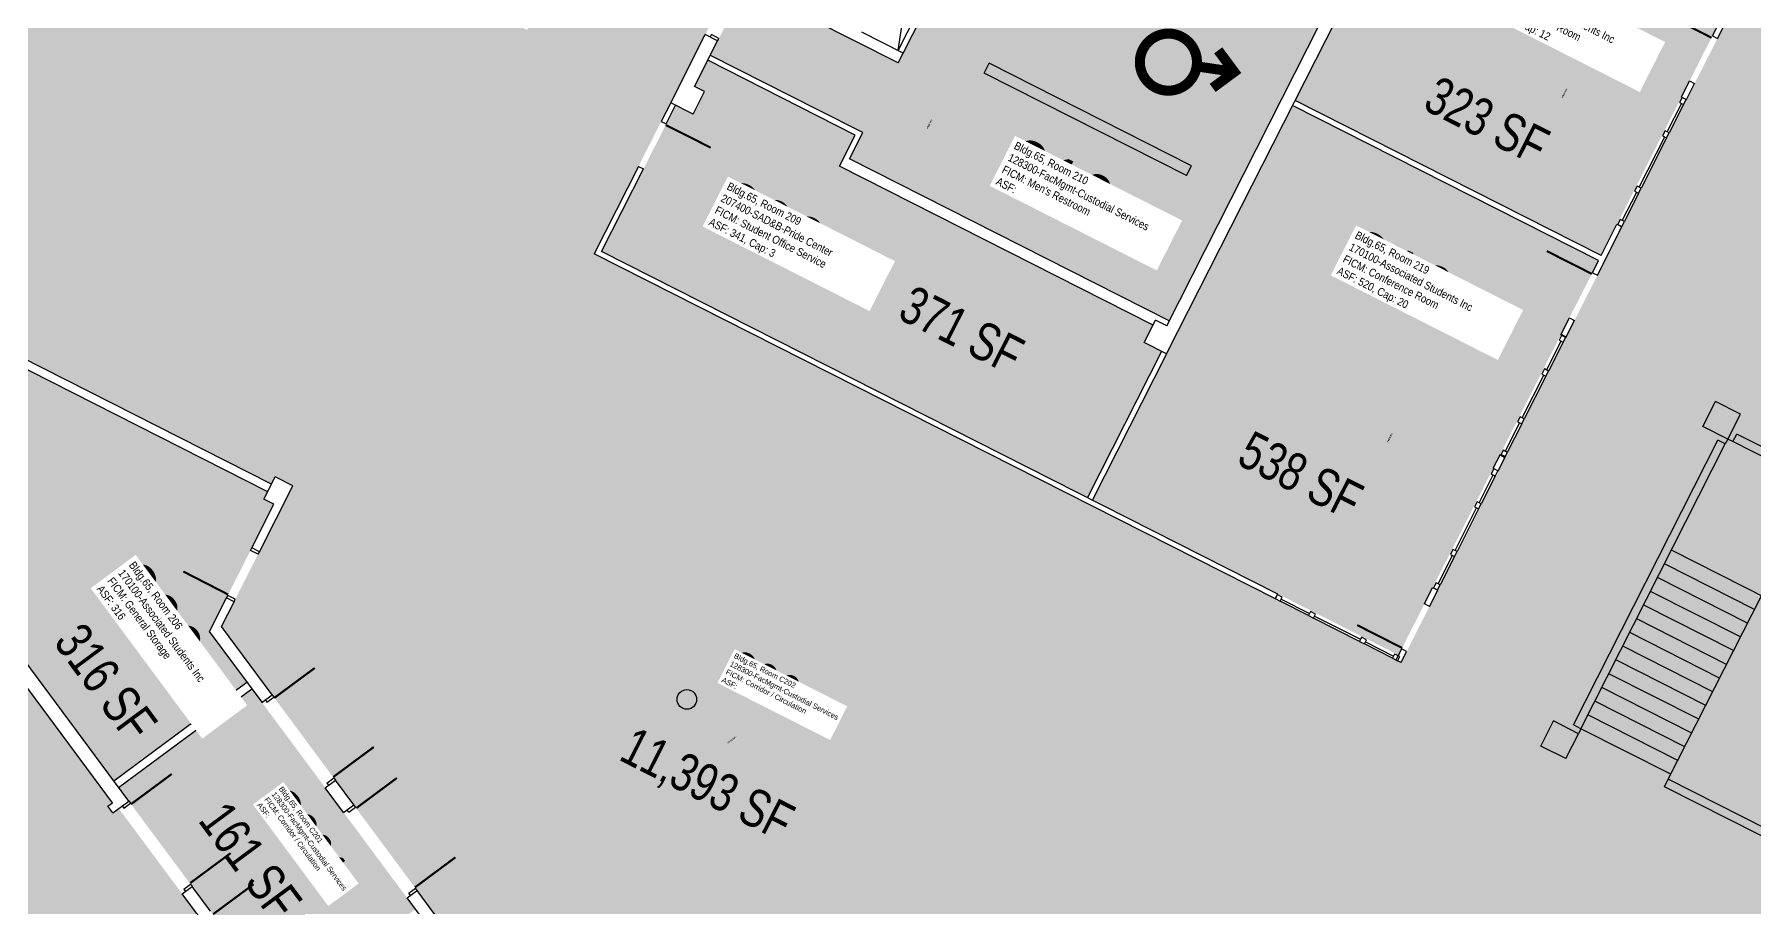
# Model space of a CAD drawing. Header units: inches. Extents: x 69218137 to 69223003, y 27671131 to 27674800.
# Drawn here: x 69219802 to 69221030, y 27672624 to 27673248 of the extents above; entities that cross this region are included whole.
import ezdxf
from ezdxf.enums import TextEntityAlignment as Align

# ---------------------------------------------------------------- set-up
doc = ezdxf.new("R2010")
doc.units = ezdxf.units.IN
doc.header["$LTSCALE"] = 25
doc.header["$MEASUREMENT"] = 0
doc.layers.get('0').update_dxf_attribs({"linetype": 'CONTINUOUS'})
for name, color, linetype in [('A-DOOR', 2, 'CONTINUOUS'), ('A-FLOR', 3, 'CONTINUOUS'), ('A-GLAZ', 1, 'CONTINUOUS'), ('A-IDEN-ICON', 4, 'CONTINUOUS'), ('A-IDEN-RNUM', 7, 'CONTINUOUS'), ('A-IDEN-SNUM', 4, 'CONTINUOUS'), ('A-IDEN-VNUM', 4, 'CONTINUOUS'), ('A-WALL', 5, 'CONTINUOUS'), ('AREA-TEXT', 3, 'CONTINUOUS'), ('Rooms-Category-Color', 7, 'CONTINUOUS'), ('Rooms-College-Color', 7, 'CONTINUOUS'), ('Rooms-Department-Color', 7, 'CONTINUOUS'), ('Rooms-Division-Color', 7, 'CONTINUOUS'), ('Rooms-Information', 7, 'CONTINUOUS')]:
    doc.layers.add(name, color=color, linetype=linetype)
doc.styles.add('CP_AREA', font='arial.ttf', dxfattribs={"height": 15})
doc.styles.add('CP_ROOMSNUMBER', font='arial.ttf', dxfattribs={"height": 1})
doc.styles.add('CP_ROOMVNUMBER', font='arial.ttf', dxfattribs={"width": 0.85, "height": 0.075})

# ---------------------------------------------------------------- blocks, each defined once
blk = doc.blocks.new('CPMEN')
at = {"const_width": 0.015}
for points in [[(0.055, 0.01), (0.055, 0.05), (0.015, 0.05)], [(0.0151, 0.0101), (0.055, 0.05)]]:
    blk.add_lwpolyline(points, dxfattribs=at)
blk.add_lwpolyline([(-0.0575, -0.02, 1), (0.0275, -0.02, 1)], format="xyb", close=True, dxfattribs=at)

msp = doc.modelspace()

# ---------------------------------------------------------------- hatches: boundary and pattern name
at = {"layer": 'Rooms-Category-Color', "true_color": 0xadadad}
for points in [[(69220502.3, 27673934.6), (69220502.2, 27673934.5), (69220473.7, 27673949), (69220363.4, 27673731.3), (69220383.9, 27673721), (69220329.2, 27673613), (69220335.4, 27673609.9), (69220327.3, 27673593.8), (69220321, 27673597), (69220155.6, 27673270.5), (69220161.8, 27673267.3), (69220153.7, 27673251.3), (69220137.6, 27673259.4), (69220139.7, 27673263.4), (69219933.6, 27673367.9), (69219805.2, 27673433), (69219804, 27673430.7), (69219801.4, 27673432.1), (69219749.8, 27673330.4), (69219752.5, 27673329.1), (69219746.2, 27673316.6), (69219743.1, 27673318.1), (69219692, 27673216.2), (69219694.6, 27673214.9), (69219688.3, 27673202.4), (69219685.6, 27673203.8), (69219634.1, 27673102.1), (69219636.8, 27673100.7), (69219635, 27673097.2), (69219971.2, 27672926.7), (69219973.9, 27672932.1), (69219986.4, 27672925.7), (69219935.4, 27672825.1), (69220313.1, 27672315.6), (69220315.1, 27672317.1), (69220320.5, 27672309.9), (69220412.1, 27672377.8), (69220406.7, 27672385), (69220418, 27672393.3), (69220423.3, 27672386.1), (69220549.2, 27672479.5), (69220543.9, 27672486.7), (69220555.1, 27672495), (69220560.5, 27672487.8), (69220652.4, 27672555.9), (69220647, 27672563.2), (69220661.2, 27672573.7), (69220677.2, 27672565.5), (69220671.8, 27672554.8), (69220763.7, 27672508.3), (69220769.1, 27672519), (69220781.6, 27672512.6), (69220776.1, 27672501.9), (69220877.8, 27672450.4), (69220883.3, 27672461.1), (69220896, 27672454.6), (69220893.3, 27672449.3), (69220994.9, 27672397.8), (69220997.7, 27672403.1), (69221009.9, 27672396.9), (69221004.5, 27672386.2), (69221106.2, 27672334.6), (69221111.6, 27672345.3), (69221117.8, 27672342.2), (69221121, 27672348.4), (69221142.4, 27672337.6), (69221140, 27672332.8), (69221537.8, 27672131.2), (69221647.8, 27672348.2), (69221551.5, 27672397.1), (69221615.7, 27672523.7), (69221712, 27672474.9), (69221765.4, 27672580.1), (69221760, 27672582.9), (69221766.3, 27672595.3), (69221778.8, 27672589), (69221777, 27672585.5), (69221909.9, 27672518.1), (69221911.7, 27672521.7), (69221915.3, 27672519.8), (69222026.5, 27672739.3), (69221593, 27672959), (69221769.4, 27673306.9), (69221887.1, 27673247.2), (69221961, 27673393), (69221843.3, 27673452.7), (69221890.3, 27673545.5), (69221922.4, 27673529.2), (69221949.8, 27673583.1), (69221917.6, 27673599.4), (69221940.2, 27673644), (69221832.3, 27673698.7), (69221830.5, 27673695.2), (69221817.1, 27673701.9), (69221765.6, 27673600.3), (69221779, 27673593.5), (69221772.6, 27673581), (69221759.3, 27673587.8), (69221707.7, 27673486.1), (69221721.1, 27673479.3), (69221714.8, 27673466.8), (69221701.4, 27673473.6), (69221649.9, 27673371.9), (69221663.2, 27673365.1), (69221656.9, 27673352.6), (69221640.8, 27673360.8), (69221602.8, 27673285.6), (69221605.4, 27673284.3), (69221592, 27673257.7), (69221605.4, 27673251), (69221599, 27673238.5), (69221585.7, 27673245.2), (69221534.1, 27673143.6), (69221547.5, 27673136.8), (69221541.2, 27673124.3), (69221527.8, 27673131.1), (69221476.2, 27673029.4), (69221489.6, 27673022.6), (69221483.3, 27673010.1), (69221461.9, 27673021), (69221464.2, 27673025.4), (69221129.7, 27673195), (69221126.5, 27673188.7), (69221110.4, 27673196.9), (69221287.2, 27673545.6), (69220962.5, 27673710.2), (69220958.9, 27673703), (69220939.3, 27673713), (69220942.9, 27673720.1), (69220505.8, 27673941.7), (69220502.9, 27673935.7), (69220539, 27673821.7), (69220864.7, 27673656.6), (69220851.2, 27673629.8), (69220894, 27673608.1), (69220907.6, 27673634.9), (69221141.3, 27673516.5), (69220777.8, 27672799.3), (69220201.6, 27673091.4), (69220462, 27673605.1), (69220435.2, 27673618.7), (69220538.3, 27673822.1), (69220502.2, 27673934.5)], [(69220678.2, 27673173.5), (69220650.6, 27673119.1), (69220647.9, 27673113.7), (69220647, 27673112), (69220612.3, 27673043.5), (69220384, 27673159.2), (69220393.4, 27673178), (69220361.3, 27673194.3), (69220284.6, 27673233.1), (69220289.8, 27673243.4), (69220307.9, 27673279.1), (69220309.8, 27673282.9), (69220386.5, 27673244), (69220418.6, 27673227.7), (69220419.6, 27673229.5), (69220422.3, 27673234.8), (69220449.8, 27673289.2), (69220452.6, 27673294.6), (69220462.1, 27673313.3), (69220491.7, 27673371.8), (69220720, 27673256), (69220714.5, 27673245.1), (69220680.9, 27673178.9)], [(69219862, 27672710), (69219869.2, 27672700.4), (69219862, 27672710), (69219957.2, 27672780.6), (69219964.3, 27672770.9), (69220009.6, 27672709.9), (69220022.7, 27672692.2), (69220068, 27672631.2), (69220073.9, 27672623.1), (69220038.5, 27672596.9), (69220009.6, 27672575.4), (69219978.9, 27672552.7), (69219973, 27672560.7), (69219927.6, 27672621.7), (69219914.5, 27672639.4), (69219869.2, 27672700.4)]]:
    msp.add_hatch(color=253, dxfattribs=at).paths.add_polyline_path(points)
at = {"layer": 'Rooms-Category-Color', "true_color": 0xfa9ba3}
for points in [[(69221006.6, 27673259.6), (69220788.1, 27673370.4), (69220784, 27673362.3), (69220702.2, 27673200.9), (69220920.7, 27673090.1), (69220979.5, 27673206.1), (69220995.7, 27673238.2)], [(69220236.8, 27673152), (69220206.9, 27673093.1), (69220553.9, 27672917.3), (69220606.8, 27673021.6), (69220594.3, 27673028), (69220600.7, 27673040.4), (69220376.8, 27673153.9), (69220388.1, 27673176.2), (69220282.8, 27673229.6), (69220273.3, 27673210.8), (69220280.5, 27673207.2), (69220272.3, 27673191.2), (69220259.8, 27673197.5), (69220253.1, 27673184.1)], [(69220778.3, 27672809.1), (69220776, 27672804.7), (69220557.5, 27672915.5), (69220610.4, 27673019.8), (69220618.5, 27673035.9), (69220700.3, 27673197.3), (69220918.9, 27673086.6), (69220916.6, 27673082.1), (69220900.3, 27673050), (69220794.5, 27672841.3)]]:
    msp.add_hatch(color=241, dxfattribs=at).paths.add_polyline_path(points)
at = {"layer": 'Rooms-Category-Color', "true_color": 0xe3c5e1}
msp.add_hatch(color=254, dxfattribs=at).paths.add_polyline_path([(69219926.9, 27672821.5), (69219953.6, 27672785.4), (69219858.5, 27672714.8), (69219687.8, 27672945), (69219768.2, 27673004.6), (69219779.1, 27673012.6), (69219782.9, 27673015.5), (69219961.5, 27672924.9), (69219968.5, 27672921.4), (69219965.8, 27672916), (69219972.9, 27672912.4), (69219957.1, 27672881.2), (69219939, 27672845.5)])
at = {"layer": 'Rooms-Category-Color', "true_color": 0xffe090}
msp.add_hatch(color=41, dxfattribs=at).paths.add_polyline_path([(69219640.6, 27672923), (69219673.5, 27672947.5), (69219857.6, 27672699.2), (69219854.4, 27672696.8), (69219857.9, 27672692), (69219862.1, 27672695.1), (69219907.4, 27672634.1), (69219920.5, 27672616.4), (69219965.7, 27672555.3), (69219961.6, 27672552.2), (69219965.4, 27672547), (69219968.6, 27672549.4), (69220152.4, 27672301.6), (69219338.7, 27671698.3), (69219306.6, 27671741.7), (69219279.2, 27671778.6), (69219224.4, 27671852.5), (69218974.2, 27672189.8), (69218919.4, 27672263.8), (69218892, 27672300.7), (69218859.8, 27672344.1), (69219611.7, 27672901.6)])
at = {"layer": 'Rooms-College-Color', "true_color": 0xadadad}
for points in [[(69220502.3, 27673934.6), (69220502.2, 27673934.5), (69220473.7, 27673949), (69220363.4, 27673731.3), (69220383.9, 27673721), (69220329.2, 27673613), (69220335.4, 27673609.9), (69220327.3, 27673593.8), (69220321, 27673597), (69220155.6, 27673270.5), (69220161.8, 27673267.3), (69220153.7, 27673251.3), (69220137.6, 27673259.4), (69220139.7, 27673263.4), (69219933.6, 27673367.9), (69219805.2, 27673433), (69219804, 27673430.7), (69219801.4, 27673432.1), (69219749.8, 27673330.4), (69219752.5, 27673329.1), (69219746.2, 27673316.6), (69219743.1, 27673318.1), (69219692, 27673216.2), (69219694.6, 27673214.9), (69219688.3, 27673202.4), (69219685.6, 27673203.8), (69219634.1, 27673102.1), (69219636.8, 27673100.7), (69219635, 27673097.2), (69219971.2, 27672926.7), (69219973.9, 27672932.1), (69219986.4, 27672925.7), (69219935.4, 27672825.1), (69220313.1, 27672315.6), (69220315.1, 27672317.1), (69220320.5, 27672309.9), (69220412.1, 27672377.8), (69220406.7, 27672385), (69220418, 27672393.3), (69220423.3, 27672386.1), (69220549.2, 27672479.5), (69220543.9, 27672486.7), (69220555.1, 27672495), (69220560.5, 27672487.8), (69220652.4, 27672555.9), (69220647, 27672563.2), (69220661.2, 27672573.7), (69220677.2, 27672565.5), (69220671.8, 27672554.8), (69220763.7, 27672508.3), (69220769.1, 27672519), (69220781.6, 27672512.6), (69220776.1, 27672501.9), (69220877.8, 27672450.4), (69220883.3, 27672461.1), (69220896, 27672454.6), (69220893.3, 27672449.3), (69220994.9, 27672397.8), (69220997.7, 27672403.1), (69221009.9, 27672396.9), (69221004.5, 27672386.2), (69221106.2, 27672334.6), (69221111.6, 27672345.3), (69221117.8, 27672342.2), (69221121, 27672348.4), (69221142.4, 27672337.6), (69221140, 27672332.8), (69221537.8, 27672131.2), (69221647.8, 27672348.2), (69221551.5, 27672397.1), (69221615.7, 27672523.7), (69221712, 27672474.9), (69221765.4, 27672580.1), (69221760, 27672582.9), (69221766.3, 27672595.3), (69221778.8, 27672589), (69221777, 27672585.5), (69221909.9, 27672518.1), (69221911.7, 27672521.7), (69221915.3, 27672519.8), (69222026.5, 27672739.3), (69221593, 27672959), (69221769.4, 27673306.9), (69221887.1, 27673247.2), (69221961, 27673393), (69221843.3, 27673452.7), (69221890.3, 27673545.5), (69221922.4, 27673529.2), (69221949.8, 27673583.1), (69221917.6, 27673599.4), (69221940.2, 27673644), (69221832.3, 27673698.7), (69221830.5, 27673695.2), (69221817.1, 27673701.9), (69221765.6, 27673600.3), (69221779, 27673593.5), (69221772.6, 27673581), (69221759.3, 27673587.8), (69221707.7, 27673486.1), (69221721.1, 27673479.3), (69221714.8, 27673466.8), (69221701.4, 27673473.6), (69221649.9, 27673371.9), (69221663.2, 27673365.1), (69221656.9, 27673352.6), (69221640.8, 27673360.8), (69221602.8, 27673285.6), (69221605.4, 27673284.3), (69221592, 27673257.7), (69221605.4, 27673251), (69221599, 27673238.5), (69221585.7, 27673245.2), (69221534.1, 27673143.6), (69221547.5, 27673136.8), (69221541.2, 27673124.3), (69221527.8, 27673131.1), (69221476.2, 27673029.4), (69221489.6, 27673022.6), (69221483.3, 27673010.1), (69221461.9, 27673021), (69221464.2, 27673025.4), (69221129.7, 27673195), (69221126.5, 27673188.7), (69221110.4, 27673196.9), (69221287.2, 27673545.6), (69220962.5, 27673710.2), (69220958.9, 27673703), (69220939.3, 27673713), (69220942.9, 27673720.1), (69220505.8, 27673941.7), (69220502.9, 27673935.7), (69220539, 27673821.7), (69220864.7, 27673656.6), (69220851.2, 27673629.8), (69220894, 27673608.1), (69220907.6, 27673634.9), (69221141.3, 27673516.5), (69220777.8, 27672799.3), (69220201.6, 27673091.4), (69220462, 27673605.1), (69220435.2, 27673618.7), (69220538.3, 27673822.1), (69220502.2, 27673934.5)], [(69220678.2, 27673173.5), (69220650.6, 27673119.1), (69220647.9, 27673113.7), (69220647, 27673112), (69220612.3, 27673043.5), (69220384, 27673159.2), (69220393.4, 27673178), (69220361.3, 27673194.3), (69220284.6, 27673233.1), (69220289.8, 27673243.4), (69220307.9, 27673279.1), (69220309.8, 27673282.9), (69220386.5, 27673244), (69220418.6, 27673227.7), (69220419.6, 27673229.5), (69220422.3, 27673234.8), (69220449.8, 27673289.2), (69220452.6, 27673294.6), (69220462.1, 27673313.3), (69220491.7, 27673371.8), (69220720, 27673256), (69220714.5, 27673245.1), (69220680.9, 27673178.9)], [(69221006.6, 27673259.6), (69220788.1, 27673370.4), (69220784, 27673362.3), (69220702.2, 27673200.9), (69220920.7, 27673090.1), (69220979.5, 27673206.1), (69220995.7, 27673238.2)], [(69220236.8, 27673152), (69220206.9, 27673093.1), (69220553.9, 27672917.3), (69220606.8, 27673021.6), (69220594.3, 27673028), (69220600.7, 27673040.4), (69220376.8, 27673153.9), (69220388.1, 27673176.2), (69220282.8, 27673229.6), (69220273.3, 27673210.8), (69220280.5, 27673207.2), (69220272.3, 27673191.2), (69220259.8, 27673197.5), (69220253.1, 27673184.1)], [(69220778.3, 27672809.1), (69220776, 27672804.7), (69220557.5, 27672915.5), (69220610.4, 27673019.8), (69220618.5, 27673035.9), (69220700.3, 27673197.3), (69220918.9, 27673086.6), (69220916.6, 27673082.1), (69220900.3, 27673050), (69220794.5, 27672841.3)], [(69219926.9, 27672821.5), (69219953.6, 27672785.4), (69219858.5, 27672714.8), (69219687.8, 27672945), (69219768.2, 27673004.6), (69219779.1, 27673012.6), (69219782.9, 27673015.5), (69219961.5, 27672924.9), (69219968.5, 27672921.4), (69219965.8, 27672916), (69219972.9, 27672912.4), (69219957.1, 27672881.2), (69219939, 27672845.5)], [(69219640.6, 27672923), (69219673.5, 27672947.5), (69219857.6, 27672699.2), (69219854.4, 27672696.8), (69219857.9, 27672692), (69219862.1, 27672695.1), (69219907.4, 27672634.1), (69219920.5, 27672616.4), (69219965.7, 27672555.3), (69219961.6, 27672552.2), (69219965.4, 27672547), (69219968.6, 27672549.4), (69220152.4, 27672301.6), (69219338.7, 27671698.3), (69219306.6, 27671741.7), (69219279.2, 27671778.6), (69219224.4, 27671852.5), (69218974.2, 27672189.8), (69218919.4, 27672263.8), (69218892, 27672300.7), (69218859.8, 27672344.1), (69219611.7, 27672901.6)], [(69219862, 27672710), (69219869.2, 27672700.4), (69219862, 27672710), (69219957.2, 27672780.6), (69219964.3, 27672770.9), (69220009.6, 27672709.9), (69220022.7, 27672692.2), (69220068, 27672631.2), (69220073.9, 27672623.1), (69220038.5, 27672596.9), (69220009.6, 27672575.4), (69219978.9, 27672552.7), (69219973, 27672560.7), (69219927.6, 27672621.7), (69219914.5, 27672639.4), (69219869.2, 27672700.4)]]:
    msp.add_hatch(color=253, dxfattribs=at).paths.add_polyline_path(points)
at = {"layer": 'Rooms-Department-Color', "true_color": 0xacacac}
for points in [[(69220502.3, 27673934.6), (69220502.2, 27673934.5), (69220473.7, 27673949), (69220363.4, 27673731.3), (69220383.9, 27673721), (69220329.2, 27673613), (69220335.4, 27673609.9), (69220327.3, 27673593.8), (69220321, 27673597), (69220155.6, 27673270.5), (69220161.8, 27673267.3), (69220153.7, 27673251.3), (69220137.6, 27673259.4), (69220139.7, 27673263.4), (69219933.6, 27673367.9), (69219805.2, 27673433), (69219804, 27673430.7), (69219801.4, 27673432.1), (69219749.8, 27673330.4), (69219752.5, 27673329.1), (69219746.2, 27673316.6), (69219743.1, 27673318.1), (69219692, 27673216.2), (69219694.6, 27673214.9), (69219688.3, 27673202.4), (69219685.6, 27673203.8), (69219634.1, 27673102.1), (69219636.8, 27673100.7), (69219635, 27673097.2), (69219971.2, 27672926.7), (69219973.9, 27672932.1), (69219986.4, 27672925.7), (69219935.4, 27672825.1), (69220313.1, 27672315.6), (69220315.1, 27672317.1), (69220320.5, 27672309.9), (69220412.1, 27672377.8), (69220406.7, 27672385), (69220418, 27672393.3), (69220423.3, 27672386.1), (69220549.2, 27672479.5), (69220543.9, 27672486.7), (69220555.1, 27672495), (69220560.5, 27672487.8), (69220652.4, 27672555.9), (69220647, 27672563.2), (69220661.2, 27672573.7), (69220677.2, 27672565.5), (69220671.8, 27672554.8), (69220763.7, 27672508.3), (69220769.1, 27672519), (69220781.6, 27672512.6), (69220776.1, 27672501.9), (69220877.8, 27672450.4), (69220883.3, 27672461.1), (69220896, 27672454.6), (69220893.3, 27672449.3), (69220994.9, 27672397.8), (69220997.7, 27672403.1), (69221009.9, 27672396.9), (69221004.5, 27672386.2), (69221106.2, 27672334.6), (69221111.6, 27672345.3), (69221117.8, 27672342.2), (69221121, 27672348.4), (69221142.4, 27672337.6), (69221140, 27672332.8), (69221537.8, 27672131.2), (69221647.8, 27672348.2), (69221551.5, 27672397.1), (69221615.7, 27672523.7), (69221712, 27672474.9), (69221765.4, 27672580.1), (69221760, 27672582.9), (69221766.3, 27672595.3), (69221778.8, 27672589), (69221777, 27672585.5), (69221909.9, 27672518.1), (69221911.7, 27672521.7), (69221915.3, 27672519.8), (69222026.5, 27672739.3), (69221593, 27672959), (69221769.4, 27673306.9), (69221887.1, 27673247.2), (69221961, 27673393), (69221843.3, 27673452.7), (69221890.3, 27673545.5), (69221922.4, 27673529.2), (69221949.8, 27673583.1), (69221917.6, 27673599.4), (69221940.2, 27673644), (69221832.3, 27673698.7), (69221830.5, 27673695.2), (69221817.1, 27673701.9), (69221765.6, 27673600.3), (69221779, 27673593.5), (69221772.6, 27673581), (69221759.3, 27673587.8), (69221707.7, 27673486.1), (69221721.1, 27673479.3), (69221714.8, 27673466.8), (69221701.4, 27673473.6), (69221649.9, 27673371.9), (69221663.2, 27673365.1), (69221656.9, 27673352.6), (69221640.8, 27673360.8), (69221602.8, 27673285.6), (69221605.4, 27673284.3), (69221592, 27673257.7), (69221605.4, 27673251), (69221599, 27673238.5), (69221585.7, 27673245.2), (69221534.1, 27673143.6), (69221547.5, 27673136.8), (69221541.2, 27673124.3), (69221527.8, 27673131.1), (69221476.2, 27673029.4), (69221489.6, 27673022.6), (69221483.3, 27673010.1), (69221461.9, 27673021), (69221464.2, 27673025.4), (69221129.7, 27673195), (69221126.5, 27673188.7), (69221110.4, 27673196.9), (69221287.2, 27673545.6), (69220962.5, 27673710.2), (69220958.9, 27673703), (69220939.3, 27673713), (69220942.9, 27673720.1), (69220505.8, 27673941.7), (69220502.9, 27673935.7), (69220539, 27673821.7), (69220864.7, 27673656.6), (69220851.2, 27673629.8), (69220894, 27673608.1), (69220907.6, 27673634.9), (69221141.3, 27673516.5), (69220777.8, 27672799.3), (69220201.6, 27673091.4), (69220462, 27673605.1), (69220435.2, 27673618.7), (69220538.3, 27673822.1), (69220502.2, 27673934.5)], [(69220678.2, 27673173.5), (69220650.6, 27673119.1), (69220647.9, 27673113.7), (69220647, 27673112), (69220612.3, 27673043.5), (69220384, 27673159.2), (69220393.4, 27673178), (69220361.3, 27673194.3), (69220284.6, 27673233.1), (69220289.8, 27673243.4), (69220307.9, 27673279.1), (69220309.8, 27673282.9), (69220386.5, 27673244), (69220418.6, 27673227.7), (69220419.6, 27673229.5), (69220422.3, 27673234.8), (69220449.8, 27673289.2), (69220452.6, 27673294.6), (69220462.1, 27673313.3), (69220491.7, 27673371.8), (69220720, 27673256), (69220714.5, 27673245.1), (69220680.9, 27673178.9)], [(69219862, 27672710), (69219869.2, 27672700.4), (69219862, 27672710), (69219957.2, 27672780.6), (69219964.3, 27672770.9), (69220009.6, 27672709.9), (69220022.7, 27672692.2), (69220068, 27672631.2), (69220073.9, 27672623.1), (69220038.5, 27672596.9), (69220009.6, 27672575.4), (69219978.9, 27672552.7), (69219973, 27672560.7), (69219927.6, 27672621.7), (69219914.5, 27672639.4), (69219869.2, 27672700.4)]]:
    msp.add_hatch(color=253, dxfattribs=at).paths.add_polyline_path(points)
at = {"layer": 'Rooms-Department-Color', "true_color": 0x604aed}
for points in [[(69221006.6, 27673259.6), (69220788.1, 27673370.4), (69220784, 27673362.3), (69220702.2, 27673200.9), (69220920.7, 27673090.1), (69220979.5, 27673206.1), (69220995.7, 27673238.2)], [(69220236.8, 27673152), (69220206.9, 27673093.1), (69220553.9, 27672917.3), (69220606.8, 27673021.6), (69220594.3, 27673028), (69220600.7, 27673040.4), (69220376.8, 27673153.9), (69220388.1, 27673176.2), (69220282.8, 27673229.6), (69220273.3, 27673210.8), (69220280.5, 27673207.2), (69220272.3, 27673191.2), (69220259.8, 27673197.5), (69220253.1, 27673184.1)], [(69220778.3, 27672809.1), (69220776, 27672804.7), (69220557.5, 27672915.5), (69220610.4, 27673019.8), (69220618.5, 27673035.9), (69220700.3, 27673197.3), (69220918.9, 27673086.6), (69220916.6, 27673082.1), (69220900.3, 27673050), (69220794.5, 27672841.3)], [(69219926.9, 27672821.5), (69219953.6, 27672785.4), (69219858.5, 27672714.8), (69219687.8, 27672945), (69219768.2, 27673004.6), (69219779.1, 27673012.6), (69219782.9, 27673015.5), (69219961.5, 27672924.9), (69219968.5, 27672921.4), (69219965.8, 27672916), (69219972.9, 27672912.4), (69219957.1, 27672881.2), (69219939, 27672845.5)], [(69219640.6, 27672923), (69219673.5, 27672947.5), (69219857.6, 27672699.2), (69219854.4, 27672696.8), (69219857.9, 27672692), (69219862.1, 27672695.1), (69219907.4, 27672634.1), (69219920.5, 27672616.4), (69219965.7, 27672555.3), (69219961.6, 27672552.2), (69219965.4, 27672547), (69219968.6, 27672549.4), (69220152.4, 27672301.6), (69219338.7, 27671698.3), (69219306.6, 27671741.7), (69219279.2, 27671778.6), (69219224.4, 27671852.5), (69218974.2, 27672189.8), (69218919.4, 27672263.8), (69218892, 27672300.7), (69218859.8, 27672344.1), (69219611.7, 27672901.6)]]:
    msp.add_hatch(color=173, dxfattribs=at).paths.add_polyline_path(points)
at = {"layer": 'Rooms-Division-Color', "true_color": 0xadadad}
for points in [[(69220502.3, 27673934.6), (69220502.2, 27673934.5), (69220473.7, 27673949), (69220363.4, 27673731.3), (69220383.9, 27673721), (69220329.2, 27673613), (69220335.4, 27673609.9), (69220327.3, 27673593.8), (69220321, 27673597), (69220155.6, 27673270.5), (69220161.8, 27673267.3), (69220153.7, 27673251.3), (69220137.6, 27673259.4), (69220139.7, 27673263.4), (69219933.6, 27673367.9), (69219805.2, 27673433), (69219804, 27673430.7), (69219801.4, 27673432.1), (69219749.8, 27673330.4), (69219752.5, 27673329.1), (69219746.2, 27673316.6), (69219743.1, 27673318.1), (69219692, 27673216.2), (69219694.6, 27673214.9), (69219688.3, 27673202.4), (69219685.6, 27673203.8), (69219634.1, 27673102.1), (69219636.8, 27673100.7), (69219635, 27673097.2), (69219971.2, 27672926.7), (69219973.9, 27672932.1), (69219986.4, 27672925.7), (69219935.4, 27672825.1), (69220313.1, 27672315.6), (69220315.1, 27672317.1), (69220320.5, 27672309.9), (69220412.1, 27672377.8), (69220406.7, 27672385), (69220418, 27672393.3), (69220423.3, 27672386.1), (69220549.2, 27672479.5), (69220543.9, 27672486.7), (69220555.1, 27672495), (69220560.5, 27672487.8), (69220652.4, 27672555.9), (69220647, 27672563.2), (69220661.2, 27672573.7), (69220677.2, 27672565.5), (69220671.8, 27672554.8), (69220763.7, 27672508.3), (69220769.1, 27672519), (69220781.6, 27672512.6), (69220776.1, 27672501.9), (69220877.8, 27672450.4), (69220883.3, 27672461.1), (69220896, 27672454.6), (69220893.3, 27672449.3), (69220994.9, 27672397.8), (69220997.7, 27672403.1), (69221009.9, 27672396.9), (69221004.5, 27672386.2), (69221106.2, 27672334.6), (69221111.6, 27672345.3), (69221117.8, 27672342.2), (69221121, 27672348.4), (69221142.4, 27672337.6), (69221140, 27672332.8), (69221537.8, 27672131.2), (69221647.8, 27672348.2), (69221551.5, 27672397.1), (69221615.7, 27672523.7), (69221712, 27672474.9), (69221765.4, 27672580.1), (69221760, 27672582.9), (69221766.3, 27672595.3), (69221778.8, 27672589), (69221777, 27672585.5), (69221909.9, 27672518.1), (69221911.7, 27672521.7), (69221915.3, 27672519.8), (69222026.5, 27672739.3), (69221593, 27672959), (69221769.4, 27673306.9), (69221887.1, 27673247.2), (69221961, 27673393), (69221843.3, 27673452.7), (69221890.3, 27673545.5), (69221922.4, 27673529.2), (69221949.8, 27673583.1), (69221917.6, 27673599.4), (69221940.2, 27673644), (69221832.3, 27673698.7), (69221830.5, 27673695.2), (69221817.1, 27673701.9), (69221765.6, 27673600.3), (69221779, 27673593.5), (69221772.6, 27673581), (69221759.3, 27673587.8), (69221707.7, 27673486.1), (69221721.1, 27673479.3), (69221714.8, 27673466.8), (69221701.4, 27673473.6), (69221649.9, 27673371.9), (69221663.2, 27673365.1), (69221656.9, 27673352.6), (69221640.8, 27673360.8), (69221602.8, 27673285.6), (69221605.4, 27673284.3), (69221592, 27673257.7), (69221605.4, 27673251), (69221599, 27673238.5), (69221585.7, 27673245.2), (69221534.1, 27673143.6), (69221547.5, 27673136.8), (69221541.2, 27673124.3), (69221527.8, 27673131.1), (69221476.2, 27673029.4), (69221489.6, 27673022.6), (69221483.3, 27673010.1), (69221461.9, 27673021), (69221464.2, 27673025.4), (69221129.7, 27673195), (69221126.5, 27673188.7), (69221110.4, 27673196.9), (69221287.2, 27673545.6), (69220962.5, 27673710.2), (69220958.9, 27673703), (69220939.3, 27673713), (69220942.9, 27673720.1), (69220505.8, 27673941.7), (69220502.9, 27673935.7), (69220539, 27673821.7), (69220864.7, 27673656.6), (69220851.2, 27673629.8), (69220894, 27673608.1), (69220907.6, 27673634.9), (69221141.3, 27673516.5), (69220777.8, 27672799.3), (69220201.6, 27673091.4), (69220462, 27673605.1), (69220435.2, 27673618.7), (69220538.3, 27673822.1), (69220502.2, 27673934.5)], [(69220678.2, 27673173.5), (69220650.6, 27673119.1), (69220647.9, 27673113.7), (69220647, 27673112), (69220612.3, 27673043.5), (69220384, 27673159.2), (69220393.4, 27673178), (69220361.3, 27673194.3), (69220284.6, 27673233.1), (69220289.8, 27673243.4), (69220307.9, 27673279.1), (69220309.8, 27673282.9), (69220386.5, 27673244), (69220418.6, 27673227.7), (69220419.6, 27673229.5), (69220422.3, 27673234.8), (69220449.8, 27673289.2), (69220452.6, 27673294.6), (69220462.1, 27673313.3), (69220491.7, 27673371.8), (69220720, 27673256), (69220714.5, 27673245.1), (69220680.9, 27673178.9)], [(69219862, 27672710), (69219869.2, 27672700.4), (69219862, 27672710), (69219957.2, 27672780.6), (69219964.3, 27672770.9), (69220009.6, 27672709.9), (69220022.7, 27672692.2), (69220068, 27672631.2), (69220073.9, 27672623.1), (69220038.5, 27672596.9), (69220009.6, 27672575.4), (69219978.9, 27672552.7), (69219973, 27672560.7), (69219927.6, 27672621.7), (69219914.5, 27672639.4), (69219869.2, 27672700.4)]]:
    msp.add_hatch(color=253, dxfattribs=at).paths.add_polyline_path(points)
at = {"layer": 'Rooms-Division-Color', "true_color": 0x604aed}
for points in [[(69221006.6, 27673259.6), (69220788.1, 27673370.4), (69220784, 27673362.3), (69220702.2, 27673200.9), (69220920.7, 27673090.1), (69220979.5, 27673206.1), (69220995.7, 27673238.2)], [(69220236.8, 27673152), (69220206.9, 27673093.1), (69220553.9, 27672917.3), (69220606.8, 27673021.6), (69220594.3, 27673028), (69220600.7, 27673040.4), (69220376.8, 27673153.9), (69220388.1, 27673176.2), (69220282.8, 27673229.6), (69220273.3, 27673210.8), (69220280.5, 27673207.2), (69220272.3, 27673191.2), (69220259.8, 27673197.5), (69220253.1, 27673184.1)], [(69220778.3, 27672809.1), (69220776, 27672804.7), (69220557.5, 27672915.5), (69220610.4, 27673019.8), (69220618.5, 27673035.9), (69220700.3, 27673197.3), (69220918.9, 27673086.6), (69220916.6, 27673082.1), (69220900.3, 27673050), (69220794.5, 27672841.3)], [(69219926.9, 27672821.5), (69219953.6, 27672785.4), (69219858.5, 27672714.8), (69219687.8, 27672945), (69219768.2, 27673004.6), (69219779.1, 27673012.6), (69219782.9, 27673015.5), (69219961.5, 27672924.9), (69219968.5, 27672921.4), (69219965.8, 27672916), (69219972.9, 27672912.4), (69219957.1, 27672881.2), (69219939, 27672845.5)], [(69219640.6, 27672923), (69219673.5, 27672947.5), (69219857.6, 27672699.2), (69219854.4, 27672696.8), (69219857.9, 27672692), (69219862.1, 27672695.1), (69219907.4, 27672634.1), (69219920.5, 27672616.4), (69219965.7, 27672555.3), (69219961.6, 27672552.2), (69219965.4, 27672547), (69219968.6, 27672549.4), (69220152.4, 27672301.6), (69219338.7, 27671698.3), (69219306.6, 27671741.7), (69219279.2, 27671778.6), (69219224.4, 27671852.5), (69218974.2, 27672189.8), (69218919.4, 27672263.8), (69218892, 27672300.7), (69218859.8, 27672344.1), (69219611.7, 27672901.6)]]:
    msp.add_hatch(color=173, dxfattribs=at).paths.add_polyline_path(points)

# ---------------------------------------------------------------- linework, layer by layer
at = {"layer": 'A-DOOR'}
for points in [[(69220999.6, 27673245.7, 1.5, 1.5, 0), (69220967.5, 27673262, 0, 0, 0), (69220967.1, 27673261.3, 0, 0, 0.414214), (69220985, 27673213.6, 0, 0, 0.414214)], [(69220252.7, 27673183.4, 1.5, 1.5, 0), (69220284.8, 27673167.2, 0, 0, 0), (69220284.5, 27673166.5, 0, 0, -0.414214), (69220235.4, 27673152.7, 0, 0, -0.414214)], [(69220914.1, 27673077, 1.5, 1.5, 0), (69220881.9, 27673093.3, 0, 0, 0), (69220881.6, 27673092.6, 0, 0, 0.414214), (69220899.5, 27673044.9, 0, 0, 0.414214)], [(69219940.3, 27672847.9, 1.5, 1.5, 0), (69219908.2, 27672864.4, 0, 0, 0), (69219908.6, 27672865, 0, 0, -0.414214), (69219957.7, 27672878.6, 0, 0, -0.414214)], [(69220778.6, 27672809.8, 1.5, 1.5, 0), (69220746.5, 27672826.1, 0, 0, 0), (69220746.8, 27672826.8, 0, 0, -0.414214), (69220795.9, 27672840.6, 0, 0, -0.414214)], [(69219973.2, 27672774.1, 1.5, 1.5, 0), (69220002.1, 27672795.5, 0, 0, 0), (69220002.6, 27672794.9, 0, 0, -0.414214), (69219993, 27672744.9, 0, 0, -0.414214)], [(69220015.3, 27672717.6, 1.5, 1.5, 0), (69220044.2, 27672739, 0, 0, 0), (69220043.8, 27672739.6, 0, 0, 0.414214), (69219993.1, 27672745, 0, 0, 0.414214)], [(69219870.9, 27672698.2, 1.5, 1.5, 0), (69219899.9, 27672719.7, 0, 0, 0), (69219900.3, 27672719.1, 0, 0, -0.414214), (69219890.7, 27672669, 0, 0, -0.414214)], [(69220031.8, 27672695.4, 1.5, 1.5, 0), (69220060.7, 27672716.9, 0, 0, 0), (69220061.1, 27672716.3, 0, 0, -0.414214), (69220051.5, 27672666.2, 0, 0, -0.414214)], [(69219913.1, 27672641.8, 1.5, 1.5, 0), (69219942, 27672663.2, 0, 0, 0), (69219941.5, 27672663.8, 0, 0, 0.414214), (69219890.9, 27672669.2, 0, 0, 0.414214)], [(69220073.6, 27672638.7, 1.5, 1.5, 0), (69220102.5, 27672660.2, 0, 0, 0), (69220102, 27672660.8, 0, 0, 0.414214), (69220051.4, 27672666.2, 0, 0, 0.414214)], [(69219929.5, 27672619.6, 1.5, 1.5, 0), (69219958.4, 27672641, 0, 0, 0), (69219958.8, 27672640.4, 0, 0, -0.414214), (69219949.3, 27672590.4, 0, 0, -0.414214)]]:
    msp.add_lwpolyline(points, format="xyseb", dxfattribs=at)
at = {"layer": 'A-FLOR'}
for p, q in [((69220418.7, 27673236.6), (69220432.6, 27673328.3)), ((69220901, 27672754.8), (69221004, 27672958.2)), ((69220906.3, 27672752.1), (69221009.4, 27672955.5)), ((69221009.4, 27672955.5), (69221004, 27672958.2)), ((69221011.2, 27672959), (69221009.4, 27672955.5)), ((69221014.8, 27672957.2), (69221011.2, 27672959)), ((69221014.8, 27672957.2), (69221017.5, 27672962.6)), ((69221228.8, 27672848.7), (69221014.8, 27672957.2)), ((69221231.6, 27672854.1), (69221017.5, 27672962.6)), ((69221030.2, 27672837.3), (69220966, 27672869.8)), ((69221117.2, 27672805.5), (69220971, 27672879.7)), ((69221025.2, 27672827.5), (69220961, 27672860)), ((69221020.3, 27672817.7), (69220956, 27672850.2)), ((69220968.7, 27672716), (69221035.2, 27672847.1)), ((69221015.3, 27672807.9), (69220951.1, 27672840.4)), ((69221005.3, 27672788.2), (69220941.1, 27672820.8)), ((69221010.3, 27672798), (69220946.1, 27672830.6)), ((69221000.4, 27672778.4), (69220936.2, 27672811)), ((69220995.4, 27672768.6), (69220931.2, 27672801.2)), ((69220990.4, 27672758.8), (69220926.2, 27672791.3)), ((69220980.5, 27672739.2), (69220916.3, 27672771.7)), ((69220985.5, 27672749), (69220921.2, 27672781.5)), ((69220975.5, 27672729.4), (69220911.3, 27672761.9)), ((69220906.3, 27672752.1), (69220901, 27672754.8)), ((69220906.3, 27672752.1), (69220904.5, 27672748.5)), ((69220970.5, 27672719.5), (69220906.3, 27672752.1)), ((69220966, 27672710.6), (69220968.7, 27672716)), ((69221119.4, 27672632.9), (69220966, 27672710.6)), ((69221122.1, 27672638.2), (69220968.7, 27672716)), ((69221115, 27672641.8), (69220968.7, 27672716))]:
    msp.add_line(p, q, dxfattribs=at)
at = {"layer": 'A-GLAZ'}
for p, q in [((69220967.9, 27673178.5), (69220978.2, 27673198.6)), ((69220979.6, 27673197.9), (69220969.4, 27673177.7)), ((69220947.9, 27673139), (69220966.1, 27673174.8)), ((69220967.5, 27673174.1), (69220949.4, 27673138.3)), ((69220935.8, 27673115.2), (69220946.1, 27673135.4)), ((69220947.5, 27673134.6), (69220937.3, 27673114.4)), ((69220881.7, 27673008.3), (69220892.2, 27673029)), ((69220893.6, 27673028.3), (69220883.1, 27673007.6)), ((69220864.4, 27672974.1), (69220879.9, 27673004.7)), ((69220881.3, 27673003.9), (69220865.8, 27672973.4)), ((69220852.3, 27672950.3), (69220862.5, 27672970.5)), ((69220864, 27672969.8), (69220853.7, 27672949.5)), ((69220833.6, 27672913.5), (69220843.7, 27672933.4)), ((69220845.1, 27672932.6), (69220835.1, 27672912.8)), ((69220816.4, 27672879.4), (69220831.8, 27672909.8)), ((69220833.2, 27672909.1), (69220817.8, 27672878.7)), ((69220804.3, 27672855.7), (69220814.5, 27672875.8)), ((69220816, 27672875.1), (69220805.8, 27672854.9)), ((69220692.3, 27672844.6), (69220712.5, 27672834.4)), ((69220711.7, 27672832.9), (69220691.5, 27672843.2)), ((69220748.1, 27672814.5), (69220715.4, 27672831.1)), ((69220716.1, 27672832.6), (69220748.8, 27672816)), ((69220771.8, 27672802.5), (69220751.7, 27672812.7)), ((69220752.4, 27672814.1), (69220772.5, 27672804))]:
    msp.add_line(p, q, dxfattribs=at)
for points in [[(69220976.7, 27673199.4), (69220979.6, 27673197.9), (69220981.4, 27673201.5), (69220978.6, 27673203)], [(69220964.6, 27673175.6), (69220967.5, 27673174.1), (69220969.4, 27673177.7), (69220966.5, 27673179.2)], [(69220944.6, 27673136.1), (69220947.5, 27673134.6), (69220949.4, 27673138.3), (69220946.5, 27673139.7)], [(69220932.6, 27673112.3), (69220935.5, 27673110.8), (69220937.3, 27673114.4), (69220934.4, 27673115.9)], [(69220890.7, 27673029.7), (69220893.6, 27673028.3), (69220895.5, 27673031.9), (69220892.6, 27673033.4)], [(69220878.4, 27673005.4), (69220881.3, 27673003.9), (69220883.1, 27673007.6), (69220880.2, 27673009.1)], [(69220861.1, 27672971.2), (69220864, 27672969.8), (69220865.8, 27672973.4), (69220862.9, 27672974.9)], [(69220849, 27672947.4), (69220851.9, 27672945.9), (69220853.7, 27672949.5), (69220850.8, 27672951)], [(69220842.2, 27672934.1), (69220845.1, 27672932.6), (69220847, 27672936.3), (69220844.1, 27672937.7)], [(69220830.3, 27672910.6), (69220833.2, 27672909.1), (69220835.1, 27672912.8), (69220832.2, 27672914.2)], [(69220813.1, 27672876.5), (69220816, 27672875.1), (69220817.8, 27672878.7), (69220814.9, 27672880.2)], [(69220801, 27672852.8), (69220803.9, 27672851.3), (69220805.8, 27672854.9), (69220802.9, 27672856.4)], [(69220689.4, 27672847.9), (69220687.9, 27672845), (69220691.5, 27672843.2), (69220693, 27672846.1)], [(69220713.2, 27672835.8), (69220711.7, 27672832.9), (69220715.4, 27672831.1), (69220716.8, 27672834)], [(69220749.5, 27672817.4), (69220748.1, 27672814.5), (69220751.7, 27672812.7), (69220753.2, 27672815.6)], [(69220773.2, 27672805.4), (69220771.8, 27672802.5), (69220775.4, 27672800.7), (69220776.9, 27672803.6)]]:
    msp.add_lwpolyline(points, close=True, dxfattribs=at)
at = {"layer": 'A-WALL'}
for p, q in [((69220610.5, 27673039.9), (69220776, 27673366.4)), ((69220618.5, 27673035.9), (69220784, 27673362.3)), ((69220418.7, 27673236.6), (69220458.5, 27673315.1)), ((69220422.3, 27673234.8), (69220462.1, 27673313.3)), ((69220418.6, 27673227.7), (69220309.8, 27673282.9)), ((69221003.8, 27673245.2), (69221023.1, 27673283.3)), ((69220422.3, 27673234.8), (69220392.8, 27673249.8)), ((69221000.2, 27673247), (69221006.6, 27673259.6)), ((69220256.3, 27673199.3), (69220280.9, 27673247.9)), ((69220273.3, 27673210.8), (69220289.8, 27673243.4)), ((69220289.8, 27673243.4), (69220280.9, 27673247.9)), ((69220284.5, 27673246.1), (69220285.4, 27673247.9)), ((69220290.7, 27673245.2), (69220285.4, 27673247.9)), ((69220289.8, 27673243.4), (69220290.7, 27673245.2)), ((69221000.2, 27673247), (69221003.8, 27673245.2)), ((69220388.1, 27673176.2), (69220282.8, 27673229.6)), ((69220361.3, 27673194.3), (69220284.6, 27673233.1)), ((69220418.6, 27673227.7), (69220422.3, 27673234.8)), ((69220480, 27673220.4), (69220483.6, 27673227.6)), ((69220628.1, 27673154.3), (69220483.6, 27673227.6)), ((69220624.5, 27673147.2), (69220480, 27673220.4)), ((69220978.1, 27673203.3), (69220983.9, 27673214.8)), ((69220981.6, 27673201.5), (69220987.5, 27673213)), ((69220983.9, 27673214.8), (69220987.5, 27673213)), ((69220272.3, 27673191.2), (69220280.5, 27673207.2)), ((69220280.5, 27673207.2), (69220273.3, 27673210.8)), ((69220920.7, 27673090.1), (69220702.2, 27673200.9)), ((69220978.1, 27673203.3), (69220981.6, 27673201.5)), ((69220256.3, 27673199.3), (69220249.5, 27673185.9)), ((69220253.1, 27673184.1), (69220259.8, 27673197.5)), ((69220272.3, 27673191.2), (69220256.3, 27673199.3)), ((69220393.4, 27673178), (69220361.3, 27673194.3)), ((69220918.9, 27673086.6), (69220700.3, 27673197.3)), ((69220249.5, 27673185.9), (69220253.1, 27673184.1)), ((69220376.8, 27673153.9), (69220388.1, 27673176.2)), ((69220384, 27673159.2), (69220393.4, 27673178)), ((69220233.2, 27673153.8), (69220201.6, 27673091.4)), ((69220206.9, 27673093.1), (69220236.8, 27673152)), ((69220233.2, 27673153.8), (69220236.8, 27673152)), ((69220600.7, 27673040.4), (69220376.8, 27673153.9)), ((69220612.3, 27673043.5), (69220384, 27673159.2)), ((69220624.5, 27673147.2), (69220628.1, 27673154.3)), ((69220918, 27673076), (69220935.6, 27673110.7)), ((69220920.7, 27673090.1), (69220932, 27673112.5)), ((69220932, 27673112.5), (69220935.6, 27673110.7)), ((69220688.1, 27672844.8), (69220201.6, 27673091.4)), ((69220689.9, 27672848.3), (69220206.9, 27673093.1)), ((69220914.5, 27673077.8), (69220918.9, 27673086.6)), ((69220914.5, 27673077.8), (69220918, 27673076)), ((69220594.3, 27673028), (69220602.5, 27673044)), ((69220610.5, 27673039.9), (69220602.5, 27673044)), ((69220891.9, 27673033.4), (69220898.1, 27673045.6)), ((69220895.5, 27673031.6), (69220901.7, 27673043.8)), ((69220898.1, 27673045.6), (69220901.7, 27673043.8)), ((69219971.2, 27672926.7), (69219749.1, 27673039.3)), ((69220610.4, 27673019.8), (69220594.3, 27673028)), ((69220610.4, 27673019.8), (69220618.5, 27673035.9)), ((69220891.9, 27673033.4), (69220895.5, 27673031.6)), ((69219968.5, 27672921.4), (69219782.9, 27673015.5)), ((69220606.8, 27673021.6), (69220553.9, 27672917.3)), ((69220610.4, 27673019.8), (69220557.5, 27672915.5)), ((69220993.4, 27672968.1), (69221002.4, 27672985.9)), ((69221020.2, 27672976.9), (69221002.4, 27672985.9)), ((69219869.2, 27672700.4), (69219665.2, 27672975.5)), ((69221011.2, 27672959), (69220993.4, 27672968.1)), ((69221011.2, 27672959), (69221020.2, 27672976.9)), ((69219857.6, 27672699.2), (69219661, 27672964.3)), ((69220843.7, 27672938.1), (69220848.8, 27672948.3)), ((69220847.2, 27672936.3), (69220852.4, 27672946.5)), ((69220848.8, 27672948.3), (69220852.4, 27672946.5)), ((69219965.8, 27672916), (69219973.9, 27672932.1)), ((69219986.4, 27672925.7), (69219973.9, 27672932.1)), ((69220843.7, 27672938.1), (69220847.2, 27672936.3)), ((69219962.5, 27672878.5), (69219986.4, 27672925.7)), ((69219957.1, 27672881.2), (69219972.9, 27672912.4)), ((69219972.9, 27672912.4), (69219965.8, 27672916)), ((69219956.2, 27672879.4), (69219957.1, 27672881.2)), ((69219962.5, 27672878.5), (69219957.1, 27672881.2)), ((69219961.6, 27672876.7), (69219956.2, 27672879.4)), ((69219961.6, 27672876.7), (69219962.5, 27672878.5)), ((69219926.9, 27672821.5), (69219939, 27672845.5)), ((69219939, 27672845.5), (69219939.9, 27672847.3)), ((69219944.4, 27672842.8), (69219939, 27672845.5)), ((69219945.3, 27672844.6), (69219939.9, 27672847.3)), ((69219944.4, 27672842.8), (69219945.3, 27672844.6)), ((69220688.1, 27672844.8), (69220689.9, 27672848.3)), ((69220794.5, 27672841.3), (69220800.4, 27672852.9)), ((69220798.1, 27672839.5), (69220804, 27672851.1)), ((69220800.4, 27672852.9), (69220804, 27672851.1)), ((69219935.4, 27672825.1), (69219944.4, 27672842.8)), ((69220798.1, 27672839.5), (69220794.5, 27672841.3)), ((69219964.4, 27672771), (69219926.9, 27672821.5)), ((69219971.6, 27672776.3), (69219935.4, 27672825.1)), ((69220774.2, 27672801.1), (69220778.3, 27672809.1)), ((69220777.8, 27672799.3), (69220781.8, 27672807.3)), ((69220781.8, 27672807.3), (69220778.3, 27672809.1)), ((69220777.8, 27672799.3), (69220774.2, 27672801.1)), ((69219858.5, 27672714.8), (69219953.6, 27672785.4)), ((69219862, 27672710), (69219957.2, 27672780.6)), ((69219964.3, 27672770.9), (69219971.6, 27672776.3)), ((69219966.8, 27672772.7), (69219967.9, 27672771.1)), ((69219967.9, 27672771.1), (69219972.8, 27672774.7)), ((69219971.6, 27672776.3), (69219972.8, 27672774.7)), ((69220877.6, 27672739.7), (69220886.7, 27672757.6)), ((69220904.5, 27672748.5), (69220886.7, 27672757.6)), ((69220895.5, 27672730.7), (69220904.5, 27672748.5)), ((69220895.5, 27672730.7), (69220877.6, 27672739.7)), ((69220009.6, 27672709.9), (69220016.9, 27672715.3)), ((69220022.7, 27672692.2), (69220009.6, 27672709.9)), ((69220010.8, 27672713.3), (69220015.7, 27672716.9)), ((69220010.8, 27672713.3), (69220012, 27672711.7)), ((69220015.7, 27672716.9), (69220016.9, 27672715.3)), ((69220030, 27672697.6), (69220016.9, 27672715.3)), ((69219854.4, 27672696.8), (69219857.6, 27672699.2)), ((69219857.9, 27672692), (69219854.4, 27672696.8)), ((69219857.9, 27672692), (69219869.2, 27672700.4)), ((69219864.5, 27672696.9), (69219865.7, 27672695.3)), ((69219865.7, 27672695.3), (69219870.5, 27672698.8)), ((69219869.3, 27672700.5), (69219870.5, 27672698.8)), ((69220022.7, 27672692.2), (69220030, 27672697.6)), ((69220026.3, 27672692.4), (69220031.1, 27672696)), ((69220031.1, 27672696), (69220030, 27672697.6)), ((69220026.3, 27672692.4), (69220025.1, 27672694)), ((69219907.4, 27672634.1), (69219914.6, 27672639.4)), ((69219908.6, 27672637.4), (69219913.4, 27672641)), ((69219908.6, 27672637.4), (69219909.8, 27672635.8)), ((69219913.4, 27672641), (69219914.6, 27672639.4)), ((69219927.7, 27672621.7), (69219914.6, 27672639.4)), ((69220068, 27672631.2), (69220075.2, 27672636.5)), ((69220069.2, 27672634.6), (69220074, 27672638.1)), ((69220070.4, 27672633), (69220069.2, 27672634.6)), ((69220075.2, 27672636.5), (69220074, 27672638.1)), ((69220280.4, 27672359.8), (69220075.2, 27672636.5)), ((69219920.5, 27672616.4), (69219907.4, 27672634.1)), ((69220273.2, 27672354.4), (69220068, 27672631.2))]:
    msp.add_line(p, q, dxfattribs=at)
msp.add_circle((69220267.8, 27672773), 7, dxfattribs=at)

# ---------------------------------------------------------------- block references
at = {"layer": 'A-IDEN-ICON', "xscale": 479.9999999952212, "yscale": 479.9999999952212, "zscale": 479.9999999952212, "rotation": 306.5516615501077}
msp.add_blockref('CPMEN', (69220623.7, 27673228.2), dxfattribs=at)

# ---------------------------------------------------------------- texts
at = {"layer": 'A-IDEN-RNUM', "style": 'CP_ROOMSNUMBER', "width": 0.85}
for s, rotation, p in [('0218-00', 63.1217, (69220894.5, 27673206)), ('0210-00', 63.1217, (69220441, 27673183.9)), ('0209-00', 63.1217, (69220326.3, 27673110.3)), ('0219-00', 63.1217, (69220769.7, 27672959.8)), ('0206-00', 36.5617, (69219848.5, 27672853.3)), ('C202-00', 36.5617, (69220300, 27672744.2)), ('C201-00', 36.5617, (69219982.2, 27672676.7))]:
    msp.add_text(s, height=1, rotation=rotation, dxfattribs=at).set_placement(p, align=Align.MIDDLE)
at = {"layer": 'A-IDEN-SNUM', "style": 'CP_ROOMSNUMBER', "width": 0.85}
for s, rotation, p in [('0650021800', 63.1217, (69220894.5, 27673206)), ('0650021000', 63.1217, (69220441, 27673183.9)), ('0650020900', 63.1217, (69220326.3, 27673110.3)), ('0650021900', 63.1217, (69220769.7, 27672959.8)), ('0650020600', 36.5617, (69219848.5, 27672853.3)), ('0650C20200', 36.5617, (69220300, 27672744.2)), ('0650C20100', 36.5617, (69219982.2, 27672676.7))]:
    msp.add_text(s, height=1, rotation=rotation, dxfattribs=at).set_placement(p, align=Align.MIDDLE)
at = {"layer": 'A-IDEN-VNUM', "style": 'CP_ROOMVNUMBER', "width": 0.85}
for s, height, rotation, p in [('218', 40, 333.1217, (69220876.4, 27673266.8)), ('210', 40, 333.1217, (69220532.1, 27673140.8)), ('209', 40, 333.1217, (69220326.3, 27673110.3)), ('219', 40, 333.1217, (69220775, 27673075.4)), ('206', 40, 306.5517, (69219885.5, 27672831.7)), ('200', 27, 333.1217, (69220322.1, 27672785.4)), ('C201', 27, 306.5517, (69219994.3, 27672674.8))]:
    msp.add_text(s, height=height, rotation=rotation, dxfattribs=at).set_placement(p, align=Align.MIDDLE)
at = {"layer": 'AREA-TEXT', "style": 'CP_AREA', "width": 0.75}
for s, rotation, p in [('323 SF', 333.1217, (69220839.2, 27673186.6)), ('371 SF', 333.1217, (69220464.1, 27673037.1)), ('538 SF', 333.1217, (69220706.2, 27672933.1)), ('316 SF', 306.5517, (69219852.9, 27672785.2)), ('11,393 SF', 333.1217, (69220282.6, 27672712.8)), ('161 SF', 306.5517, (69219956.2, 27672657.8))]:
    msp.add_text(s, height=27, rotation=rotation, dxfattribs=at).set_placement(p, align=Align.MIDDLE_CENTER)

# ---------------------------------------------------------------- next in the draw order: texts
at = {"layer": 'Rooms-Information', "attachment_point": 7, "style": 'CP_ROOMVNUMBER', "bg_fill": 3, "box_fill_scale": 1.5, "bg_fill_color": 256, "bg_fill_true_color": 13158600, "bg_fill_transparency": 0}
for s, insert, char_height, width, rotation in [('Bldg.65, Room 218^M^J170100-Associated Students Inc^M^JFICM: Conference Room^M^JASF: 300, Cap: 12', (69220832.1, 27673267.1), 5.714, 128, 333.1217), ("Bldg.65, Room 210^M^J128300-FacMgmt-Custodial Services^M^JFICM: Men's Restroom^M^JASF: ", (69220487.9, 27673141.1), 5.714, 128, 333.1217), ('Bldg.65, Room 209^M^J207400-SAD&B-Pride Center^M^JFICM: Student Office Service^M^JASF: 341, Cap: 3', (69220282.1, 27673110.6), 5.714, 128, 333.1217), ('Bldg.65, Room 219^M^J170100-Associated Students Inc^M^JFICM: Conference Room^M^JASF: 520, Cap: 20', (69220730.7, 27673075.7), 5.714, 128, 333.1217), ('Bldg.65, Room 206^M^J170100-Associated Students Inc^M^JFICM: General Storage^M^JASF: 316', (69219846, 27672851.8), 5.714, 128, 306.5517), ('Bldg.65, Room C202^M^J128300-FacMgmt-Custodial Services^M^JFICM: Corridor / Circulation^M^JASF: ', (69220292.2, 27672785.6), 3.857, 86.4, 333.1217), ('Bldg.65, Room C201^M^J128300-FacMgmt-Custodial Services^M^JFICM: Corridor / Circulation^M^JASF: ', (69219960.6, 27672697.5), 3.857, 86.4, 306.5517)]:
    msp.add_mtext(s, dxfattribs=dict(at, insert=insert, char_height=char_height, width=width, rotation=rotation))

doc.saveas('drawing.dxf')
